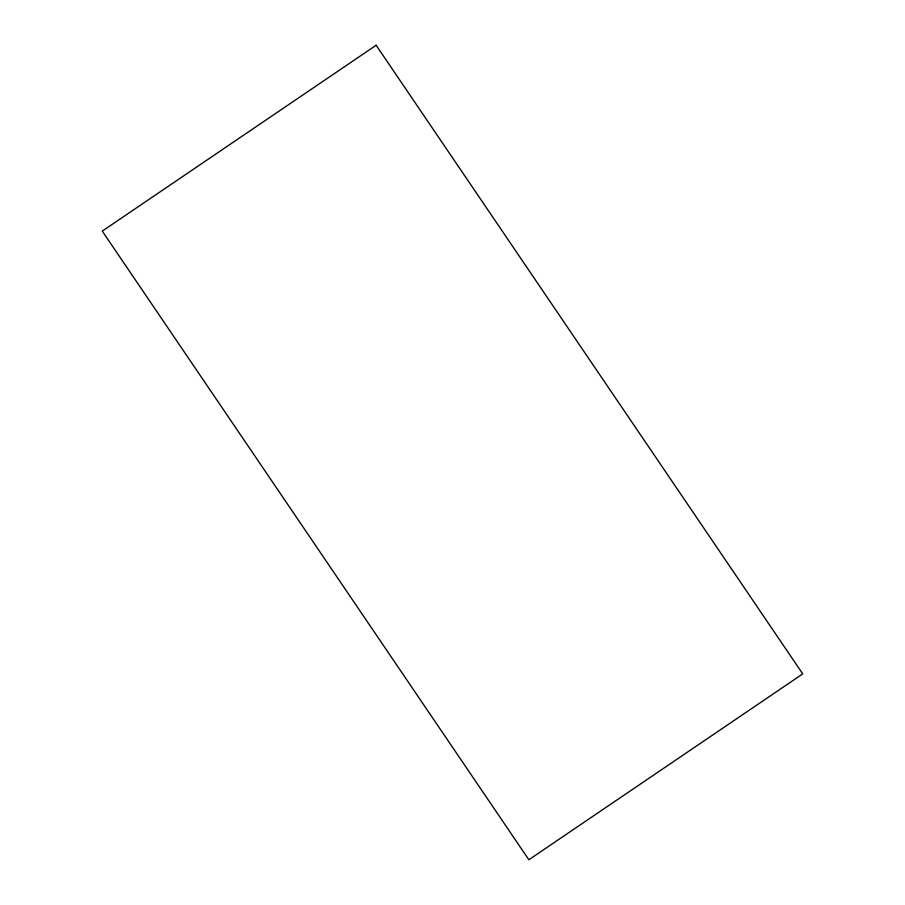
<?xml version="1.0" encoding="UTF-8"?>
<svg xmlns="http://www.w3.org/2000/svg" width="905" height="905" viewBox="0 0 905 905"><rect width="100%" height="100%" fill="white"/><g stroke="black" fill="none" stroke-linecap="round" stroke-linejoin="round"><path stroke-width="1.36" d="M376.141 45.25L102.254 231.103L528.859 859.75L802.746 673.897L376.141 45.25"/></g></svg>
